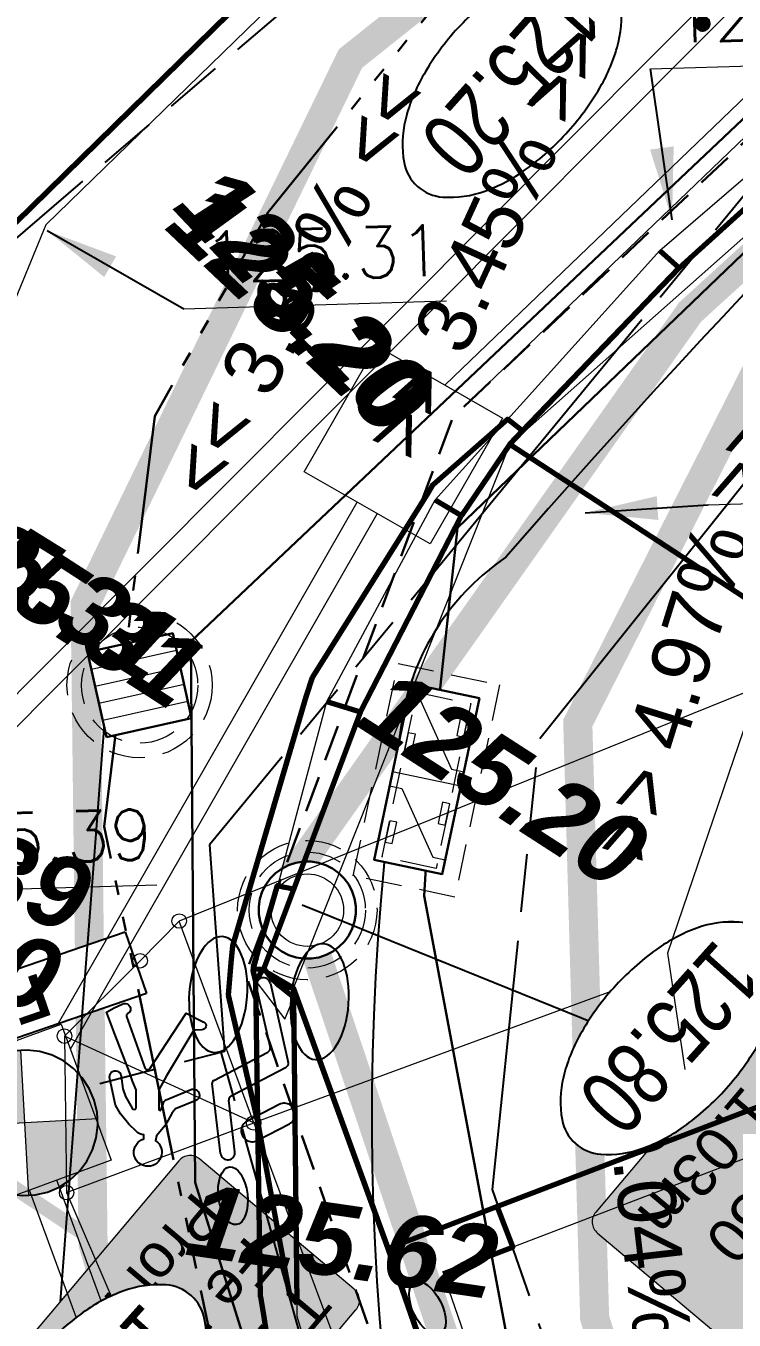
# Model space of a CAD drawing. Header units: metres. Extents: x -2858 to 512, y -1995 to 1252.
# Drawn here: x -1196.55 to -1191.67, y -929.75 to -920.83 of the extents above; entities that cross this region are included whole.
import ezdxf
from ezdxf.enums import TextEntityAlignment as Align
from ezdxf.lldxf.tags import DXFTag

# ---------------------------------------------------------------- set-up
doc = ezdxf.new("R2010")
doc.units = ezdxf.units.M
doc.header["$PDMODE"] = 33
doc.header["$PDSIZE"] = 0.1
for name, pattern in [('AEP-2', [3.9, 2.5, -0.2, 0.4, -0.2, 0.4, -0.2]), ('CACHE', [0.375, 0.25, -0.125]), ('CACHEX1', [0.375, 0.25, -0.125]), ('ECL-3', [1.82, 1.2, -0.155, 0, -0.155, 0, -0.155, 0, -0.155]), ('EU-200', [2.85, 2.5, -0.35])]:
    doc.linetypes.add(name, pattern=pattern)
for name, color, linetype in [('&G_05_VU_02', 7, 'Continuous'), ('04-NIV-COT', 1, 'Continuous'), ('05.2-EP-TXT', 5, 'Continuous'), ('07-AEP-PI', 94, 'Continuous'), ('07-AEP-RES', 94, 'AEP-2'), ('07-AEP-TXT', 94, 'Continuous'), ('09-BT-RES', 1, 'BT3X150'), ('10-ECL-LUM', 32, 'Continuous'), ('DWG_Projet_-_Pro - 1', 7, 'Continuous')]:
    doc.layers.add(name, color=color, linetype=linetype)
for name, color, linetype, lineweight, true_color in [('03-HCH-15x30-0 à 10cm', 7, 'Continuous', 0, 0xb3ffff), ('03-HCH-15x30-10cm', 7, 'Continuous', 0, 0xf696fd), ('Ass - EP - Réseau', 5, 'Continuous', 0, 0x0000ff), ('Ass - EP - Textes - Regards', 5, 'Continuous', 0, 0x0000ff), ('Ass - EU - Regards', 1, 'Continuous', 0, 0xff0000), ('Ass - EU - Réseau', 1, 'Continuous', 0, 0xff0000), ('Ass - EU - Textes - Regards', 1, 'Continuous', 0, 0xff0000), ('Surface Projet - Textes - Altitudes', 7, 'Continuous', 0, 0x333399), ('Surface PROJET VOIRIE - Cotations - Cotation Points', 7, 'Continuous', 0, 0xc02000), ('Surface PROJET VOIRIE - Entrées en terre talus', 5, 'Continuous', 0, 0x0000ff), ("Surface PROJET VOIRIE - Réseaux d'écoulement", 7, 'Ligne écoulement', 70, 0x33cccc), ('Surface PROJET VOIRIE - Surfaces projet', 7, 'Continuous', 0, 0x333399), ('Surface PROJET VOIRIE - Textes - Altitudes', 7, 'Continuous', 0, 0x333399), ('Surface PROJET VOIRIE - Textes - Pente des côtés', 7, 'Continuous', 0, 0x333399), ("TERRAIN APRES TERR BAT - Lignes d'arêtes", 7, 'Continuous', 0, 0xc04040), ('TERRAIN APRES TERR BAT - Points', 7, 'Continuous', 0, 0x808000)]:
    doc.layers.add(name, color=color, linetype=linetype, lineweight=lineweight, true_color=true_color)
for name, color, linetype, lineweight in [('03-SER-CLOT-MUR-140 ST', 7, 'Continuous', 15), ('04-NIV-MSQ', 255, 'Continuous', 0), ('05.1-EP-RGD', 5, 'Continuous', 30), ('05.2-EP-400PVC', 5, 'Continuous', 30), ('05.2-EP-RGD', 5, 'Continuous', 30), ('06-EU-200PVC', 24, 'EU-200', 30), ('06-EU-RGD', 24, 'Continuous', 30), ('10-ECL-U1000R2V+TPC63', 32, 'ECL-3', 30), ('11-TEL-PVC28X2', 6, 'CACHE', 30), ('11-TEL-PVC45X3', 6, 'Continuous', 30), ('11-TEL-RGD', 6, 'Continuous', 30)]:
    doc.layers.add(name, color=color, linetype=linetype, lineweight=lineweight)
for name, color, linetype, lineweight, plot in [('05.2-EP-PAR', 5, 'CACHE', 0, False), ('06-EU-PAR', 24, 'CACHE', 0, False), ('11-TEL-PAR', 6, 'CACHEX1', 0, False)]:
    doc.layers.add(name, color=color, linetype=linetype, lineweight=lineweight, plot=plot)
doc.styles.add('Altitude Surfaces projet', font='arialbi.ttf', dxfattribs={"height": 0.5})
doc.styles.add('ARIAL', font='arial.ttf')
doc.styles.add('ARIAL GRAS', font='arialbd.ttf')
doc.styles.add('Cotation', font='romans.shx')
doc.styles.add('CoteHor.3', font='arial.ttf', dxfattribs={"height": 0.0017})
doc.styles.add('Couches géologiques', font='arial.ttf', dxfattribs={"height": 0.3})
doc.styles.add('Mensura_Standard', font='arial.ttf', dxfattribs={"height": 1})
doc.styles.add('Pente Surfaces projet', font='arial.ttf', dxfattribs={"height": 0.4})
doc.styles.get("Standard").update_dxf_attribs({"font": 'arial.ttf'})
doc.linetypes.add('BT3X150', pattern='A,1.5,-0.05,[133,ltypeshp.shx,S=0.05,R=0,X=-0.05,Y=0],-0.05,1.5,-0.15,0.4,-0.15,0.4,-0.15', length=4.35)
tags = doc.linetypes.add('Ligne écoulement', pattern='A,5,[">",Mensura_Standard,S=2,R=0,X=0,Y=-1],0', length=5).pattern_tags.tags
tags[13:14] = [DXFTag(74, 4), DXFTag(75, 0), DXFTag(340, '0'), DXFTag(46, 0.0), DXFTag(50, 0.0), DXFTag(44, 0.0), DXFTag(45, 0.0)]
doc.dimstyles.get("Standard").update_dxf_attribs({"dimtxt": 0.18, "dimasz": 0.18, "dimexe": 0.18, "dimexo": 0.0625, "dimgap": 0.09, "dimtad": 0, "dimtih": 1, "dimtoh": 1, "dimdec": 4, "dimzin": 0, "dimdsep": 46, "dimtxsty": 'Standard', "dimcen": 0.09, "dimadec": 0, "dimazin": 0, "dimtfac": 1, "dimtdec": 4, "dimtofl": 0, "dimtmove": 0, "dimatfit": 3, "dimfxl": 1, "dimtolj": 1, "dimtzin": 0, "dimarcsym": 0})

# ---------------------------------------------------------------- blocks, each defined once
blk = doc.blocks.new('AEP-PI')
at = {"color": 255}
blk.add_wipeout([(0, 0.251), (-0.0436, 0.2471), (-0.0858, 0.2358), (-0.1255, 0.2173), (-0.1613, 0.1922), (-0.1922, 0.1613), (-0.2173, 0.1255), (-0.2358, 0.0858), (-0.2471, 0.0436), (-0.251, 0), (-0.2471, -0.0436), (-0.2358, -0.0858), (-0.2173, -0.1255), (-0.1922, -0.1613), (-0.1613, -0.1922), (-0.1255, -0.2173), (-0.0858, -0.2358), (-0.0436, -0.2471), (0, -0.251), (0.0436, -0.2471), (0.0858, -0.2358), (0.1255, -0.2173), (0.1613, -0.1922), (0.1922, -0.1613), (0.2173, -0.1255), (0.2358, -0.0858), (0.2471, -0.0436), (0.251, 0), (0.2471, 0.0436), (0.2358, 0.0858), (0.2173, 0.1255), (0.1922, 0.1613), (0.1613, 0.1922), (0.1255, 0.2173), (0.0858, 0.2358), (0.0436, 0.2471)], dxfattribs=at)
at = {"lineweight": 15}
h = blk.add_hatch(color=256, dxfattribs=at)
h.paths.add_polyline_path([(0, 0), (-0.1768, -0.1768), (-0.1613, -0.1922), (-0.1255, -0.2173), (-0.0858, -0.2358), (-0.0436, -0.2471), (0, -0.251), (0.0436, -0.2471), (0.0858, -0.2358), (0.1255, -0.2173), (0.1613, -0.1922), (0.1768, -0.1768)])
h.paths.add_polyline_path([(0.1768, 0.1768), (0.1613, 0.1922), (0.1255, 0.2173), (0.0858, 0.2358), (0.0436, 0.2471), (0, 0.251), (-0.0436, 0.2471), (-0.0858, 0.2358), (-0.1255, 0.2173), (-0.1613, 0.1922), (-0.1768, 0.1768), (0, 0)])
at = {"flags": 128}
blk.add_lwpolyline([(0, 0.251), (-0.0436, 0.2471), (-0.0858, 0.2358), (-0.1255, 0.2173), (-0.1613, 0.1922), (-0.1922, 0.1613), (-0.2173, 0.1255), (-0.2358, 0.0858), (-0.2471, 0.0436), (-0.251, 0), (-0.2471, -0.0436), (-0.2358, -0.0858), (-0.2173, -0.1255), (-0.1922, -0.1613), (-0.1613, -0.1922), (-0.1255, -0.2173), (-0.0858, -0.2358), (-0.0436, -0.2471), (0, -0.251), (0.0436, -0.2471), (0.0858, -0.2358), (0.1255, -0.2173), (0.1613, -0.1922), (0.1922, -0.1613), (0.2173, -0.1255), (0.2358, -0.0858), (0.2471, -0.0436), (0.251, 0), (0.2471, 0.0436), (0.2358, 0.0858), (0.2173, 0.1255), (0.1922, 0.1613), (0.1613, 0.1922), (0.1255, 0.2173), (0.0858, 0.2358), (0.0436, 0.2471)], close=True, dxfattribs=at)
at = {"lineweight": 15, "flags": 128}
for points in [[(0.1775, 0.1775), (-0.1775, -0.1775)], [(-0.1775, 0.1775), (0.1775, -0.1775)]]:
    blk.add_lwpolyline(points, dxfattribs=at)
blk = doc.blocks.new('EP-RAG800')
at = {"color": 255, "lineweight": 0}
blk.add_wipeout([(-0.3, 0.3), (0.3, 0.3), (0.3, -0.3), (-0.3, -0.3)], dxfattribs=at)
blk.add_lwpolyline([(-0.3, 0.3), (0.3, 0.3), (0.3, -0.3), (-0.3, -0.3)], close=True)
at = {"lineweight": 9, "flags": 128}
for points in [[(-0.18, 0.3), (-0.18, -0.3)], [(-0.06, 0.3), (-0.06, -0.3)], [(0.06, 0.3), (0.06, -0.3)], [(0.18, 0.3), (0.18, -0.3)]]:
    blk.add_lwpolyline(points, dxfattribs=at)
at = {"layer": '05.2-EP-PAR'}
for radius in [0.5, 0.4]:
    blk.add_circle((0, 0), radius, dxfattribs=at)
blk = doc.blocks.new('EU-RG800')
at = {"color": 255, "lineweight": 0}
blk.add_wipeout([(0, 0.335), (-0.0524, 0.3309), (-0.1035, 0.3186), (-0.1521, 0.2985), (-0.1969, 0.271), (-0.2369, 0.2369), (-0.271, 0.1969), (-0.2985, 0.1521), (-0.3186, 0.1035), (-0.3309, 0.0524), (-0.335, 0), (-0.3309, -0.0524), (-0.3186, -0.1035), (-0.2985, -0.1521), (-0.271, -0.1969), (-0.2369, -0.2369), (-0.1969, -0.271), (-0.1521, -0.2985), (-0.1035, -0.3186), (-0.0524, -0.3309), (0, -0.335), (0.0524, -0.3309), (0.1035, -0.3186), (0.1521, -0.2985), (0.1969, -0.271), (0.2369, -0.2369), (0.271, -0.1969), (0.2985, -0.1521), (0.3186, -0.1035), (0.3309, -0.0524), (0.335, 0), (0.3309, 0.0524), (0.3186, 0.1035), (0.2985, 0.1521), (0.271, 0.1969), (0.2369, 0.2369), (0.1969, 0.271), (0.1521, 0.2985), (0.1035, 0.3186), (0.0524, 0.3309)], dxfattribs=at)
at = {"flags": 128}
blk.add_lwpolyline([(-0.1969, -0.271), (-0.1521, -0.2985), (-0.1035, -0.3186), (-0.0524, -0.3309), (0, -0.335), (0.0524, -0.3309), (0.1035, -0.3186), (0.1521, -0.2985), (0.1969, -0.271), (0.2369, -0.2369), (0.271, -0.1969), (0.2985, -0.1521), (0.3186, -0.1035), (0.3309, -0.0524), (0.335, 0), (0.3309, 0.0524), (0.3186, 0.1035), (0.2985, 0.1521), (0.271, 0.1969), (0.2369, 0.2369), (0.1969, 0.271), (0.1521, 0.2985), (0.1035, 0.3186), (0.0524, 0.3309), (0, 0.335), (-0.0524, 0.3309), (-0.1035, 0.3186), (-0.1521, 0.2985), (-0.1969, 0.271), (-0.2369, 0.2369), (-0.271, 0.1969), (-0.2985, 0.1521), (-0.3186, 0.1035), (-0.3309, 0.0524), (-0.335, 0), (-0.3309, -0.0524), (-0.3186, -0.1035), (-0.2985, -0.1521), (-0.271, -0.1969), (-0.2369, -0.2369)], close=True, dxfattribs=at)
at = {"lineweight": 9}
blk.add_circle((0, 0), 0.25, dxfattribs=at)
at = {"layer": '06-EU-PAR'}
for radius in [0.48, 0.4]:
    blk.add_circle((0, 0), radius, dxfattribs=at)
blk = doc.blocks.new('ECL-LUM1')
at = {"true_color": 0xf8991e}
h = blk.add_hatch(color=30, dxfattribs=at)
h.dxf.hatch_style = 1
edge = h.paths.add_edge_path()
edge.add_arc((0, 0), 0.125, 0, 360)
at = {"color": 30, "true_color": 0xf8991e}
blk.add_circle((0, 0), 0.125, dxfattribs=at)
at = {"color": 30, "lineweight": 0, "true_color": 0xf8991e}
blk.add_wipeout([(0, 0.75), (-0.0434, 0.7462), (-0.0855, 0.7349), (-0.125, 0.7165), (-0.1607, 0.6915), (-0.1915, 0.6607), (-0.2165, 0.625), (-0.2349, 0.5855), (-0.2462, 0.5434), (-0.25, 0.5), (-0.2462, 0.4566), (-0.2349, 0.4145), (-0.2165, 0.375), (-0.1915, 0.3393), (-0.1607, 0.3085), (-0.125, 0.2835), (-0.0855, 0.2651), (-0.0434, 0.2538), (0, 0.25), (0.0434, 0.2538), (0.0855, 0.2651), (0.125, 0.2835), (0.1607, 0.3085), (0.1915, 0.3393), (0.2165, 0.375), (0.2349, 0.4145), (0.2462, 0.4566), (0.25, 0.5), (0.2462, 0.5434), (0.2349, 0.5855), (0.2165, 0.625), (0.1915, 0.6607), (0.1607, 0.6915), (0.125, 0.7165), (0.0855, 0.7349), (0.0434, 0.7462)], dxfattribs=at)
at = {"layer": '&G_05_VU_02'}
h = blk.add_hatch(dxfattribs=at)
h.set_pattern_fill('ANGLE', color=256)
h.set_pattern_definition([(0, (0, 0), (0, 6.985), [5.08, -1.905]), (90, (0, 0), (-6.985, 4e-16), [5.08, -1.905])])
h.paths.add_polyline_path([(0, 0.75), (-0.0434, 0.7462), (-0.0855, 0.7349), (-0.125, 0.7165), (-0.1607, 0.6915), (-0.1915, 0.6607), (-0.2165, 0.625), (-0.2349, 0.5855), (-0.2462, 0.5434), (-0.25, 0.5), (-0.2462, 0.4566), (-0.2349, 0.4145), (-0.2165, 0.375), (-0.1915, 0.3393), (-0.1607, 0.3085), (-0.125, 0.2835), (-0.0855, 0.2651), (-0.0434, 0.2538), (0, 0.25), (0.0434, 0.2538), (0.0855, 0.2651), (0.125, 0.2835), (0.1607, 0.3085), (0.1915, 0.3393), (0.2165, 0.375), (0.2349, 0.4145), (0.2462, 0.4566), (0.25, 0.5), (0.2462, 0.5434), (0.2349, 0.5855), (0.2165, 0.625), (0.1915, 0.6607), (0.1607, 0.6915), (0.125, 0.7165), (0.0855, 0.7349), (0.0434, 0.7462)])
at = {"color": 30, "true_color": 0xf8991e, "flags": 128}
blk.add_lwpolyline([(0, 0.75), (-0.0434, 0.7462), (-0.0855, 0.7349), (-0.125, 0.7165), (-0.1607, 0.6915), (-0.1915, 0.6607), (-0.2165, 0.625), (-0.2349, 0.5855), (-0.2462, 0.5434), (-0.25, 0.5), (-0.2462, 0.4566), (-0.2349, 0.4145), (-0.2165, 0.375), (-0.1915, 0.3393), (-0.1607, 0.3085), (-0.125, 0.2835), (-0.0855, 0.2651), (-0.0434, 0.2538), (0, 0.25), (0.0434, 0.2538), (0.0855, 0.2651), (0.125, 0.2835), (0.1607, 0.3085), (0.1915, 0.3393), (0.2165, 0.375), (0.2349, 0.4145), (0.2462, 0.4566), (0.25, 0.5), (0.2462, 0.5434), (0.2349, 0.5855), (0.2165, 0.625), (0.1915, 0.6607), (0.1607, 0.6915), (0.125, 0.7165), (0.0855, 0.7349), (0.0434, 0.7462)], close=True, dxfattribs=at)
blk.add_lwpolyline([(0, 0), (0, 0.25)], dxfattribs=at)
blk = doc.blocks.new('TEL-L2C')
at = {"color": 255}
blk.add_wipeout([(-0.62, 0.24), (0.62, 0.24), (0.62, -0.24), (-0.62, -0.24)], dxfattribs=at)
blk.add_lwpolyline([(-0.62, 0.24), (0.62, 0.24), (0.62, -0.24), (-0.62, -0.24)], close=True)
at = {"lineweight": 9, "flags": 128}
for points in [[(-0.52, -0.24), (-0.52, -0.1535), (-0.1, 0.1535), (-0.1, 0.24)], [(0, 0.24), (0, -0.24)], [(0.1, -0.24), (0.1, -0.1535), (0.52, 0.1535), (0.52, 0.24)]]:
    blk.add_lwpolyline(points, dxfattribs=at)
at = {"lineweight": 9}
for points in [[(-0.485, 0.19), (-0.485, 0.14), (-0.335, 0.14), (-0.335, 0.19)], [(0.135, 0.19), (0.135, 0.14), (0.285, 0.14), (0.285, 0.19)], [(-0.135, -0.19), (-0.135, -0.14), (-0.285, -0.14), (-0.285, -0.19)], [(0.485, -0.19), (0.485, -0.14), (0.335, -0.14), (0.335, -0.19)]]:
    blk.add_lwpolyline(points, close=True, dxfattribs=at)
at = {"layer": '11-TEL-PAR'}
for points in [[(-0.7375, 0.3575), (0.7575, 0.3575), (0.7575, -0.3575), (-0.7375, -0.3575)], [(-0.57, 0.19), (0.59, 0.19), (0.59, -0.19), (-0.57, -0.19)]]:
    blk.add_lwpolyline(points, close=True, dxfattribs=at)
blk = doc.blocks.new('NIV-HG')
h = blk.add_hatch(color=256)
edge = h.paths.add_edge_path()
edge.add_arc((0.1, -0.1), 0.0187, 180, 360)
edge.add_arc((0.1, -0.1), 0.0187, 0, 180)
blk.add_lwpolyline([(0.0812, -0.1, 1), (0.1187, -0.1, 1)], format="xyb", close=True)
at = {"layer": '04-NIV-MSQ', "flags": 128}
blk.add_lwpolyline([(0.175, -0.375), (0.1811, -0.3387), (0.1985, -0.3063), (0.2379, -0.2654), (0.2848, -0.2336), (0.3404, -0.2087), (0.3988, -0.1915), (0.4739, -0.1791), (0.55, -0.175), (0.6261, -0.1791), (0.7012, -0.1915), (0.7596, -0.2087), (0.8152, -0.2336), (0.8621, -0.2654), (0.9015, -0.3063), (0.9189, -0.3387), (0.925, -0.375), (0.9189, -0.4113), (0.9015, -0.4437), (0.8621, -0.4846), (0.8152, -0.5164), (0.7596, -0.5413), (0.7012, -0.5585), (0.6261, -0.5709), (0.55, -0.575), (0.4739, -0.5709), (0.3988, -0.5585), (0.3404, -0.5413), (0.2848, -0.5164), (0.2379, -0.4846), (0.1985, -0.4437), (0.1811, -0.4113)], close=True, dxfattribs=at)
blk.add_wipeout([(0.175, -0.375), (0.1811, -0.3387), (0.1985, -0.3063), (0.2379, -0.2654), (0.2848, -0.2336), (0.3404, -0.2087), (0.3988, -0.1915), (0.4739, -0.1791), (0.55, -0.175), (0.6261, -0.1791), (0.7012, -0.1915), (0.7596, -0.2087), (0.8152, -0.2336), (0.8621, -0.2654), (0.9015, -0.3063), (0.9189, -0.3387), (0.925, -0.375), (0.9189, -0.4113), (0.9015, -0.4437), (0.8621, -0.4846), (0.8152, -0.5164), (0.7596, -0.5413), (0.7012, -0.5585), (0.6261, -0.5709), (0.55, -0.575), (0.4739, -0.5709), (0.3988, -0.5585), (0.3404, -0.5413), (0.2848, -0.5164), (0.2379, -0.4846), (0.1985, -0.4437), (0.1811, -0.4113)]).dxf.layer = '04-NIV-MSQ'
blk.add_lwpolyline([(0.175, -0.375, 0.166601), (0.1985, -0.4437, 0.105514), (0.2848, -0.5164, 0.068239), (0.3988, -0.5585, 0.054409), (0.55, -0.575, 0.054409), (0.7012, -0.5585, 0.068239), (0.8152, -0.5164, 0.105514), (0.9015, -0.4437, 0.166601), (0.925, -0.375, 0.166601), (0.9015, -0.3063, 0.105514), (0.8152, -0.2336, 0.068239), (0.7012, -0.1915, 0.054409), (0.55, -0.175, 0.054409), (0.3988, -0.1915, 0.068239), (0.2848, -0.2336, 0.105514), (0.1985, -0.3063, 0.166601)], format="xyb", close=True)
at = {"style": 'ARIAL', "width": 0.75}
blk.add_attdef('COTE', text='', height=0.175, dxfattribs=at).set_placement((0.55, -0.375), align=Align.MIDDLE_CENTER)
blk = doc.blocks.new('cyciste')
at = {"layer": 'DWG_Projet_-_Pro - 1', "color": 7, "linetype": 'Continuous', "ltscale": 2}
for p, q in [((-0.2073, 0.2911), (0, 0)), ((-0.1265, 0.3501), (0.1564, -0.0474)), ((0.0005, -0.034), (-0.2363, -0.3892)), ((0.1567, -0.0701), (-0.0761, -0.4193)), ((0.1357, -0.8439), (-0.2338, -0.4257)), ((0.2106, -0.7776), (-0.0736, -0.4559))]:
    blk.add_line(p, q, dxfattribs=at)
at = {"layer": 'DWG_Projet_-_Pro - 1', "ltscale": 2, "flags": 128}
blk.add_lwpolyline([(-0.3184, -0.1416), (-0.1796, 0.0663, 1.000283), (-0.3043, 0.1496), (-0.4431, -0.0584, 1.0002)], format="xyb", close=True, dxfattribs=at)
at = {"layer": 'DWG_Projet_-_Pro - 1', "color": 7, "linetype": 'Continuous', "ltscale": 2}
for centre, radius, start, end in [((-0.1662, 0.3198), 0.05, 35.44569, 215.43357), ((-0.0245, -0.0174), 0.03, 326.34395, 35.35061), ((0.1401, -0.0589), 0.02, 326.33198, 35.3547), ((-0.2113, -0.4058), 0.03, 146.31397, 221.48828), ((-0.0511, -0.4359), 0.03, 146.30211, 221.45527), ((0.1731, -0.8107), 0.05, 221.46844, 41.45632)]:
    blk.add_arc(centre, radius, start, end, dxfattribs=at)
for centre, major_axis, start_param, end_param in [((-0.3406, 0.564), (-0.1164, 0.1627), 6.283185, 12.566361), ((0.414, -0.6042), (-0.1664, 0.3637), 0, 6.283175), ((-0.2225, -0.8955), (-0.1664, 0.3637), 0, 6.283175)]:
    blk.add_ellipse(centre, major_axis=major_axis, ratio=0.5, start_param=start_param, end_param=end_param, dxfattribs=at)
blk = doc.blocks.new('EP-PDC')
at = {"color": 255, "lineweight": 0}
blk.add_wipeout([(0.185, 0.185), (-0.185, 0.185), (-0.185, -0.185), (0.185, -0.185)], dxfattribs=at)
at = {"lineweight": 0}
h = blk.add_hatch(color=256, dxfattribs=at)
h.dxf.hatch_style = 1
edge = h.paths.add_edge_path()
edge.add_arc((0, -0.045), 0.1, 0, 360)
blk.add_lwpolyline([(0.185, 0.185), (-0.185, 0.185), (-0.185, -0.185), (0.185, -0.185)], close=True)
blk.add_circle((0, -0.045), 0.1, dxfattribs=at)
blk = doc.blocks.new('MENSURA_LEADER74', base_point=(-1148.534, -940.9642))
at = {"layer": 'Surface PROJET VOIRIE - Cotations - Cotation Points'}
blk.add_line((-1148.534, -940.9642), (-1146.7232, -940.9642), dxfattribs=at)
at = {"layer": 'Surface PROJET VOIRIE - Cotations - Cotation Points', "style": 'Cotation'}
blk.add_text('125.19', height=0.35, dxfattribs=at).set_placement((-1148.3882, -940.4392), align=Align.TOP_LEFT)
blk = doc.blocks.new('MENSURA_LEADER76', base_point=(-1151.7972, -942.521))
at = {"layer": 'Surface PROJET VOIRIE - Cotations - Cotation Points'}
blk.add_line((-1151.7972, -942.521), (-1149.9864, -942.521), dxfattribs=at)
at = {"layer": 'Surface PROJET VOIRIE - Cotations - Cotation Points', "style": 'Cotation'}
blk.add_text('125.31', height=0.35, dxfattribs=at).set_placement((-1151.6514, -941.996), align=Align.TOP_LEFT)
blk = doc.blocks.new('MENSURA_LEADER77', base_point=(-1153.9129, -946.4831))
at = {"layer": 'Surface PROJET VOIRIE - Cotations - Cotation Points'}
blk.add_line((-1153.9129, -946.4831), (-1152.1021, -946.4831), dxfattribs=at)
at = {"layer": 'Surface PROJET VOIRIE - Cotations - Cotation Points', "style": 'Cotation'}
blk.add_text('125.39', height=0.35, dxfattribs=at).set_placement((-1153.7671, -945.9581), align=Align.TOP_LEFT)
blk = doc.blocks.new('MENSURA_LEADER215', base_point=(-1148.2293, -943.979))
at = {"layer": 'Surface PROJET VOIRIE - Cotations - Cotation Points'}
blk.add_line((-1148.2293, -943.979), (-1146.4185, -943.979), dxfattribs=at)
at = {"layer": 'Surface PROJET VOIRIE - Cotations - Cotation Points', "style": 'Cotation'}
blk.add_text('125.28', height=0.35, dxfattribs=at).set_placement((-1148.0835, -943.454), align=Align.TOP_LEFT)
blk = doc.blocks.new('MENSURA_LEADER237', base_point=(-1151.9398, -948.3123))
at = {"layer": 'Ass - EP - Textes - Regards', "true_color": 0xffffff}
h = blk.add_hatch(color=7, dxfattribs=at)
edge = h.paths.add_edge_path(flags=0)
edge.add_arc((-1153.6227, -950.3455), 0.1024, 138.16176, 228.16176)
edge.add_line((-1153.6911, -950.4218), (-1152.6554, -951.3491))
edge.add_arc((-1152.587, -951.2728), 0.1024, 228.16176, 318.16176)
edge.add_line((-1152.5107, -951.3411), (-1150.8198, -949.4525))
edge.add_arc((-1150.8962, -949.3842), 0.1024, 318.16176, 408.16176)
edge.add_line((-1150.8278, -949.3079), (-1151.8635, -948.3806))
edge.add_arc((-1151.9319, -948.4569), 0.1024, 48.16176, 138.16176)
edge.add_line((-1152.0082, -948.3886), (-1153.699, -950.2772))
at = {"layer": 'Ass - EP - Textes - Regards', "color": 5, "true_color": 0x0000ff, "flags": 128}
blk.add_lwpolyline([(-1153.699, -950.2772), (-1153.699, -950.2772, 0.414214), (-1153.6911, -950.4218), (-1152.6554, -951.3491), (-1152.6554, -951.3491, 0.414214), (-1152.5107, -951.3411), (-1150.8198, -949.4525), (-1150.8198, -949.4525, 0.414214), (-1150.8278, -949.3079), (-1151.8635, -948.3806), (-1151.8635, -948.3806, 0.414214), (-1152.0082, -948.3886)], format="xyb", close=True, dxfattribs=at)
at = {"layer": 'Ass - EP - Textes - Regards', "color": 5, "true_color": 0x0000ff, "style": 'Couches géologiques'}
for s, p in [('Prof : 0.90m', (-1151.6833, -948.7903)), ('Fe : 124.58', (-1151.3294, -949.1071)), ('T : 125.48', (-1150.9755, -949.424))]:
    blk.add_text(s, height=0.3, rotation=228.16176, dxfattribs=at).set_placement(p, align=Align.TOP_LEFT)
blk = doc.blocks.new('MENSURA_LEADER270', base_point=(-1150.737, -949.9062))
at = {"layer": 'Ass - EU - Textes - Regards', "true_color": 0xffffff}
h = blk.add_hatch(color=7, dxfattribs=at)
edge = h.paths.add_edge_path(flags=0)
edge.add_arc((-1152.4199, -951.9394), 0.1024, 138.16176, 228.16176)
edge.add_line((-1152.4882, -952.0157), (-1151.4525, -952.943))
edge.add_arc((-1151.3842, -952.8667), 0.1024, 228.16176, 318.16176)
edge.add_line((-1151.3079, -952.935), (-1149.617, -951.0464))
edge.add_arc((-1149.6933, -950.9781), 0.1024, 318.16176, 408.16176)
edge.add_line((-1149.625, -950.9018), (-1150.6607, -949.9745))
edge.add_arc((-1150.729, -950.0508), 0.1024, 48.16176, 138.16176)
edge.add_line((-1150.8053, -949.9825), (-1152.4962, -951.8711))
at = {"layer": 'Ass - EU - Textes - Regards', "color": 1, "true_color": 0xff0000, "flags": 128}
blk.add_lwpolyline([(-1152.4962, -951.8711), (-1152.4962, -951.8711, 0.414214), (-1152.4882, -952.0157), (-1151.4525, -952.943), (-1151.4525, -952.943, 0.414214), (-1151.3079, -952.935), (-1149.617, -951.0464), (-1149.617, -951.0464, 0.414214), (-1149.625, -950.9018), (-1150.6607, -949.9745), (-1150.6607, -949.9745, 0.414214), (-1150.8053, -949.9825)], format="xyb", close=True, dxfattribs=at)
at = {"layer": 'Ass - EU - Textes - Regards', "color": 1, "true_color": 0xff0000, "style": 'Couches géologiques'}
for s, p in [('Prof : 1.03m', (-1150.4804, -950.3842)), ('Fe : 124.50', (-1150.1266, -950.701)), ('T : 125.53', (-1149.7727, -951.0179))]:
    blk.add_text(s, height=0.3, rotation=228.16176, dxfattribs=at).set_placement(p, align=Align.TOP_LEFT)
blk = doc.blocks.new('Default_SymbolReg')
at = {"color": 7, "linetype": 'Continuous', "lineweight": 0, "flags": 128}
blk.add_lwpolyline([(-0.5, -0.5), (-0.5, 0.5), (0.5, 0.5), (0.5, -0.5), (-0.5, -0.5)], dxfattribs=at)
blk = doc.blocks.new('PENTE')
at = {"layer": 'Surface PROJET VOIRIE - Textes - Pente des côtés', "color": 24, "true_color": 0x993300, "style": 'Pente Surfaces projet'}
for s, rotation, p in [('>> 0.04% >>', 52.93995, (3067.4144, -592.1044)), ('>> 4.97% >>', 209.12339, (3064.4142, -594.861)), ('>> 3.45% >>', 201.70615, (3063.5454, -597.7945))]:
    blk.add_text(s, height=0.4, rotation=rotation, dxfattribs=at).set_placement(p, align=Align.MIDDLE_CENTER)
at = {"layer": 'Surface PROJET VOIRIE - Textes - Pente des côtés', "color": 96, "true_color": 0x008000, "style": 'Pente Surfaces projet'}
blk.add_text('<< 3.85% <<', height=0.4, rotation=198.96865, dxfattribs=at).set_placement((3064.6976, -598.4768), align=Align.MIDDLE_CENTER)
blk = doc.blocks.new('ALTI')
at = {"layer": 'Surface PROJET VOIRIE - Textes - Altitudes', "color": 96, "true_color": 0x008000, "style": 'Altitude Surfaces projet'}
for s, rotation, p in [('125.62', 123.51439, (3597.4325, -886.5262)), ('125.80', 109.058, (3599.3671, -887.6272)), ('125.20', 98.98068, (3593.8906, -887.9873))]:
    blk.add_text(s, height=0.5, rotation=rotation, dxfattribs=at).set_placement(p, align=Align.MIDDLE_LEFT)
at = {"layer": 'Surface PROJET VOIRIE - Textes - Altitudes', "color": 24, "true_color": 0x993300, "style": 'Altitude Surfaces projet'}
for s, rotation, p in [('125.40', 109.36881, (3597.5537, -890.3183)), ('125.39', 112.46715, (3597.0927, -890.4963)), ('125.31', 98.93171, (3594.995, -891.0891)), ('125.20', 85.24585, (3592.0763, -891.2402)), ('125.20', 88.40304, (3592.2159, -891.202)), ('125.31', 99.98248, (3595.0159, -891.3388))]:
    blk.add_text(s, height=0.5, rotation=rotation, dxfattribs=at).set_placement(p, align=Align.MIDDLE_LEFT)
blk = doc.blocks.new('ASSAI')
at = {"layer": 'Ass - EP - Réseau', "flags": 128}
for points in [[(1282.6336, -335.4279), (1261.0107, -334.2849)], [(1282.5408, -335.5832), (1261.0023, -334.4447)]]:
    blk.add_lwpolyline(points, dxfattribs=at)
at = {"layer": 'Ass - EU - Réseau', "flags": 128}
for points in [[(1289.1202, -322.7382), (1283.6241, -333.0769)], [(1289.2655, -322.891), (1283.8007, -333.1709)], [(1277.7161, -334.5377), (1263.6053, -333.4773)], [(1282.8879, -333.6093), (1278.7297, -334.4961)], [(1277.7596, -334.7415), (1263.5903, -333.6767)], [(1282.8276, -333.7858), (1278.7631, -334.6526)]]:
    blk.add_lwpolyline(points, dxfattribs=at)
at = {"layer": 'Surface PROJET VOIRIE - Entrées en terre talus', "flags": 128}
blk.add_lwpolyline([(1271.0254, -325.5903), (1275.7739, -328.4046), (1276.2321, -328.1704), (1276.7227, -327.9196), (1276.8363, -327.8924), (1276.8596, -327.8867), (1276.9965, -327.92), (1281.8732, -330.4289), (1282.3311, -330.6644), (1286.6904, -322.8163), (1286.6904, -322.8163), (1286.8152, -322.6953), (1286.9861, -322.6639), (1287.4541, -322.7549), (1287.5801, -322.9009), (1287.7058, -323.0465), (1288.1067, -322.8031), (1288.0687, -322.6814), (1287.9026, -322.3557), (1287.7362, -322.2189), (1286.1854, -321.4027), (1282.2021, -319.3063)], dxfattribs=at)
blk.add_lwpolyline([(1281.6883, -332.971), (1281.7491, -332.6476), (1281.5978, -332.7004), (1281.6018, -332.8003), (1281.6042, -332.8327), (1281.6029, -332.8875), (1281.5867, -332.9874), (1281.5921, -332.9872)], close=True, dxfattribs=at)
at = {"layer": "Surface PROJET VOIRIE - Réseaux d'écoulement", "flags": 128}
for points in [[(1286.9527, -322.962), (1282.4522, -331.0641)], [(1282.4522, -331.0641), (1286.9527, -322.962)], [(1275.7632, -328.747), (1277.4452, -332.0378), (1277.7642, -334.1341), (1277.7642, -334.1354), (1277.764, -334.1354), (1277.764, -334.1354), (1277.6375, -334.1311), (1276.0817, -334.0777), (1274.4615, -333.9068), (1271.2104, -333.5639), (1270.4638, -333.4663), (1269.4192, -333.3878), (1268.7012, -333.294), (1263.1044, -332.5457), (1262.8882, -332.4021), (1258.6563, -331.3444), (1257.183, -331.2027), (1256.8491, -330.9221), (1256.5365, -330.4747), (1252.2012, -327.9529), (1251.8949, -327.7748)], [(1281.736, -330.6957), (1276.8592, -328.1868)], [(1276.8592, -328.1868), (1281.736, -330.6957)], [(1283.2858, -331.4959), (1283.3745, -331.3873), (1283.3949, -331.3623), (1284.2281, -330.3428)], [(1282.3311, -330.6644), (1281.8732, -330.4289), (1281.736, -330.6957)], [(1281.736, -330.6957), (1282.4522, -331.0641)], [(1282.4522, -331.0641), (1281.736, -330.6957)], [(1282.4522, -331.0641), (1281.5502, -332.744), (1281.6029, -332.8141), (1281.6042, -332.8327), (1281.6037, -332.8549), (1281.6029, -332.8875), (1281.5923, -332.9531), (1281.5867, -332.9874), (1281.0382, -333.2004), (1279.8245, -333.6718), (1278.3522, -334.0554)], [(1283.1551, -331.2747), (1283.1409, -331.3545), (1282.3996, -332.3142), (1282.3996, -332.3142), (1281.8837, -333.0463), (1281.7062, -333.1809), (1281.6129, -333.2504), (1279.9953, -334.0188), (1279.867, -334.0755), (1278.4001, -334.3281), (1278.3229, -334.3431), (1277.6469, -334.2618), (1277.6384, -334.1446), (1277.6375, -334.1311)], [(1283.1551, -331.2747), (1281.5978, -332.7004), (1281.6018, -332.8003), (1281.6029, -332.8141)], [(1283.2858, -331.4959), (1282.3996, -332.3142), (1281.6883, -332.971), (1281.6883, -332.971), (1281.6466, -333.0301), (1281.6323, -333.041), (1281.6247, -333.0466), (1281.0969, -333.2974), (1281.0772, -333.2649), (1281.0382, -333.2004)], [(1281.5502, -332.744), (1281.5923, -332.9531)], [(1281.5502, -332.744), (1281.6037, -332.8549)], [(1281.6883, -332.971), (1281.5921, -332.9872), (1281.5867, -332.9874)], [(1281.6258, -333.0287), (1281.5921, -332.9872)], [(1279.9253, -333.8925), (1279.8245, -333.6718)], [(1276.0807, -334.2579), (1276.0817, -334.0777)], [(1277.7642, -334.1341), (1277.7645, -334.1354), (1277.7646, -334.1354), (1278.3522, -334.0554)], [(1278.3927, -334.2637), (1278.3522, -334.0554)], [(1277.7642, -334.1341), (1277.764, -334.1354)], [(1277.7643, -334.1354), (1277.7642, -334.1354)], [(1277.7643, -334.1354), (1277.7645, -334.1354)], [(1278.8941, -337.6891), (1275.4134, -337.4639), (1275.0865, -337.4178), (1269.9571, -336.4451), (1269.5966, -336.3596), (1268.3304, -336.0591), (1267.2359, -335.9404), (1266.6534, -335.8772), (1264.8434, -335.6808)]]:
    blk.add_lwpolyline(points, dxfattribs=at)
at = {"layer": 'Surface PROJET VOIRIE - Surfaces projet', "flags": 128}
for points in [[(1292.5216, -315.1478), (1289.6612, -321.1247), (1289.4599, -321.1208), (1288.6921, -322.7984), (1284.2281, -330.3428), (1283.2858, -331.4959), (1281.6258, -333.0287), (1279.9253, -333.8925), (1278.3927, -334.2637), (1276.0807, -334.2579), (1268.7012, -333.294), (1262.8882, -332.4021), (1258.6563, -331.3444), (1257.0939, -330.7989), (1251.8949, -327.7748), (1247.2337, -325.1421), (1240.1929, -320.6293), (1237.3695, -318.0317), (1232.5534, -323.998), (1236.4486, -324.8289), (1243.4732, -329.2611), (1243.5637, -330.5642), (1239.0492, -327.7556), (1235.0638, -333.6862)], [(1246.4585, -345.1604), (1250.9733, -338.254), (1248.619, -336.7518), (1250.1557, -334.7009), (1251.682, -335.6699), (1253.4637, -332.6258), (1257.8756, -334.3433), (1260.4081, -335.1035), (1260.4875, -335.1764), (1268.3367, -336.0194), (1275.713, -337.315), (1278.7685, -337.5253), (1281.4194, -336.586), (1283.25, -336.1011), (1285.8706, -333.3175), (1286.8124, -335.2101), (1287.0622, -337.6291), (1287.1728, -340.4567), (1288.6941, -340.6131), (1288.4236, -337.5123), (1288.0934, -334.944), (1286.6598, -331.8277), (1291.0344, -324.195), (1292.0928, -322.5235)], [(1241.6402, -357.8601), (1254.1352, -335.7713), (1264.3367, -337.3911), (1278.5596, -338.9217), (1286.4909, -340.1233), (1286.6016, -336.2783), (1285.5838, -334.0883), (1283.0711, -336.4301), (1278.8941, -337.6891), (1275.0842, -337.4426), (1267.2479, -336.1832), (1260.4875, -335.1764), (1253.7037, -333.0477), (1252.093, -335.8713), (1250.5712, -339.7272), (1246.7135, -345.176)]]:
    blk.add_lwpolyline(points, dxfattribs=at)
blk.add_lwpolyline([(1274.7193, -317.597), (1269.1211, -314.57), (1264.5432, -322.6688), (1270.2428, -326.336), (1270.8725, -325.8484), (1275.7632, -328.747), (1276.8592, -328.1868), (1282.4522, -331.0641), (1286.9527, -322.962), (1288.187, -323.1005), (1283.2183, -331.2168), (1281.5502, -332.744), (1277.7642, -334.1341), (1271.2411, -333.3804), (1261.5107, -331.7591), (1257.6819, -330.574), (1262.2695, -322.8448), (1268.4289, -313.5967), (1274.9052, -316.8706)], close=True, dxfattribs=at)
at = {"layer": "TERRAIN APRES TERR BAT - Lignes d'arêtes", "flags": 128}
for points in [[(1270.8814, -328.8824), (1274.4319, -331.2246), (1275.368, -331.49), (1276.2381, -331.1861), (1276.2816, -331.1697), (1276.2816, -331.1697), (1276.4763, -331.0141), (1276.4763, -331.0141), (1276.9794, -331.2858), (1276.9794, -331.2858), (1277.3094, -331.4675), (1277.3094, -331.4675), (1281.7304, -333.6396), (1282.1142, -333.6575), (1282.8486, -333.6994), (1283.6424, -332.9689), (1287.4248, -324.8105), (1287.4248, -324.8105), (1288.3431, -322.8255), (1288.3777, -322.2083), (1287.9887, -321.7404), (1282.3993, -318.6486)], [(1283.6424, -332.9689), (1282.4253, -332.3297), (1287.6172, -322.4442), (1288.3431, -322.8255)], [(1276.4763, -331.0141), (1276.3519, -329.1077), (1282.4253, -332.3297), (1281.7304, -333.6396)], [(1282.4253, -332.3297), (1282.8486, -333.6994)]]:
    blk.add_lwpolyline(points, dxfattribs=at)
at = {"layer": 'TERRAIN APRES TERR BAT - Points'}
for p in [(1282.4253, -332.3297), (1283.6424, -332.9689), (1283.6424, -332.9689), (1281.7304, -333.6396), (1281.7304, -333.6396), (1282.1142, -333.6575), (1282.1142, -333.6575), (1282.8486, -333.6994), (1282.8486, -333.6994)]:
    blk.add_point(p, dxfattribs=at)
at = {"layer": 'Ass - EP - Textes - Regards', "rotation": 133.5650505867652}
blk.add_blockref('MENSURA_LEADER237', (1282.8614, -332.5428), dxfattribs=at)
at = {"layer": 'Ass - EU - Regards'}
for p, rotation in [((1283.4777, -333.5654), 61.98349238550134), ((1278.2574, -334.6787), 192.0385786340922)]:
    blk.add_blockref('Default_SymbolReg', p, dxfattribs=dict(at, rotation=rotation))
at = {"layer": 'Ass - EU - Textes - Regards', "rotation": 133.5650505867652}
blk.add_blockref('MENSURA_LEADER270', (1278.6763, -330.245), dxfattribs=at)
at = {"layer": 'Surface PROJET VOIRIE - Cotations - Cotation Points', "rotation": 133.5650505867652}
for name, p in [('MENSURA_LEADER215', (1277.1644, -332.8405)), ('MENSURA_LEADER74', (1275.1898, -335.1391)), ('MENSURA_LEADER77', (1282.8958, -335.2331)), ('MENSURA_LEADER76', (1278.5668, -336.4306))]:
    blk.add_blockref(name, p, dxfattribs=at)
at = {"layer": 'Surface PROJET VOIRIE - Textes - Altitudes', "color": 105, "true_color": 0x339966, "style": 'CoteHor.3'}
for s, p in [('126.10', (1281.8735, -330.4286)), ('126.10', (1282.3314, -330.6641)), ('125.70', (1281.7494, -332.6473)), ('125.62', (1281.5981, -332.7001)), ('125.57', (1281.6021, -332.8)), ('125.55', (1281.6046, -332.8324)), ('125.51', (1281.6032, -332.8872)), ('125.45', (1281.587, -332.9871)), ('125.45', (1281.5924, -332.9869)), ('125.49', (1281.6886, -332.9707))]:
    blk.add_text(s, height=0.0017, rotation=133.56505, dxfattribs=at).set_placement(p, align=Align.TOP_LEFT)
at = {"layer": 'Surface PROJET VOIRIE - Textes - Altitudes', "color": 96, "true_color": 0x008000, "style": 'CoteHor.3'}
for s, rotation, p in [('125.80', 106.86255, (1282.4552, -331.074)), ('125.85', 140.50086, (1283.2158, -331.2147)), ('125.62', 121.31893, (1281.5486, -332.7412)), ('125.20', 96.78522, (1277.7638, -334.1309))]:
    blk.add_text(s, height=0.0017, rotation=rotation, dxfattribs=at).set_placement(p, align=Align.MIDDLE_LEFT)
at = {"layer": 'Surface PROJET VOIRIE - Textes - Altitudes', "color": 24, "true_color": 0x993300, "style": 'CoteHor.3'}
for s, rotation, p in [('125.60', 136.73175, (1283.2933, -331.5029)), ('125.49', 124.82347, (1281.6317, -333.0372)), ('125.39', 110.2717, (1279.9288, -333.9022)), ('125.20', 86.20759, (1276.08, -334.2682)), ('125.31', 96.73625, (1278.3939, -334.2739)), ('125.31', 97.78703, (1278.768, -337.5221))]:
    blk.add_text(s, height=0.0017, rotation=rotation, dxfattribs=at).set_placement(p, align=Align.MIDDLE_LEFT)
at = {"layer": 'Ass - EP - Textes - Regards', "linetype": 'Continuous', "lineweight": 0}
blk.add_leader([(1280.9456, -335.0219), (1284.2307, -332.5015)], dimstyle='Standard', override={"dimasz": 0, "dimldrblk": 'None'}, dxfattribs=at)
at = {"layer": 'Ass - EU - Textes - Regards', "linetype": 'Continuous', "lineweight": 0}
blk.add_leader([(1281.0823, -333.0825), (1280.0455, -330.2037)], dimstyle='Standard', override={"dimasz": 0, "dimldrblk": 'None'}, dxfattribs=at)
at = {"layer": 'Surface PROJET VOIRIE - Cotations - Cotation Points', "linetype": 'Continuous', "lineweight": 0}
for points in [[(1277.7707, -333.4342), (1277.1644, -332.8405)], [(1275.8669, -334.3349), (1275.1898, -335.1391)], [(1278.7928, -337.4908), (1278.5668, -336.4306)]]:
    blk.add_leader(points, dimstyle='Standard', override={"dimasz": 0.5}, dxfattribs=at)

msp = doc.modelspace()

# ---------------------------------------------------------------- linework, layer by layer
at = {"layer": '06-EU-200PVC', "const_width": 0.2, "flags": 128}
msp.add_lwpolyline([(-1146.5691, -909.4085), (-1151.0659, -902.9671), (-1160.5375, -905.5725), (-1180.4519, -912.3876), (-1185.207, -916.6183), (-1191.976, -922.7997), (-1194.7251, -926.6964), (-1187.4901, -948.357), (-1184.5006, -966.6981), (-1181.4193, -976.1643), (-1171.5852, -993.3029), (-1187.4583, -1005.2426)], dxfattribs=at)
at = {"layer": '07-AEP-RES', "flags": 128}
msp.add_lwpolyline([(-1187.712, -1004.7048), (-1172.4722, -993.3312), (-1176.5375, -985.6658), (-1184.3776, -970.7411), (-1188.2784, -949.2836), (-1190.731, -942.3577), (-1193.0485, -935.5949), (-1195.2046, -927.8989)], dxfattribs=at)

# ---------------------------------------------------------------- block references
at = {"ltscale": 2, "rotation": 350.8074862882711}
msp.add_blockref('cyciste', (-1193.5384, -930.2737), dxfattribs=at)
at = {"layer": '07-AEP-PI', "xscale": 2, "yscale": 2, "zscale": 2, "rotation": 228.1617603435354}
msp.add_blockref('AEP-PI', (-1196.5553, -928.3859), dxfattribs=at)

# ---------------------------------------------------------------- next in the draw order: block references
at = {"layer": '06-EU-RGD', "rotation": 58.65190663240993}
msp.add_blockref('EU-RG800', (-1194.6111, -926.9201), dxfattribs=at)
at = {"layer": '10-ECL-LUM', "color": 254, "true_color": 0xffffc1, "xscale": 2, "yscale": 2, "zscale": 2, "rotation": 45.84126023670751}
msp.add_blockref('ECL-LUM1', (-1192.8092, -920.8731), dxfattribs=at)

# ---------------------------------------------------------------- next in the draw order: linework, layer by layer
at = {"layer": '03-HCH-15x30-0 à 10cm', "const_width": 0.2, "flags": 128}
msp.add_lwpolyline([(-1190.0501, -938.3348), (-1190.4867, -936.7836), (-1192.6327, -929.7299), (-1192.7488, -925.6312), (-1191.5323, -923.2327), (-1190.104, -921.6525), (-1180.2972, -913.6386), (-1178.1584, -911.9008), (-1174.3392, -909.7933), (-1174.0395, -910.919), (-1165.2801, -908.6528), (-1163.0159, -908.1208)], dxfattribs=at)
at = {"layer": '05.2-EP-400PVC', "flags": 128}
msp.add_lwpolyline([(-1183.6024, -976.2337), (-1188.9495, -949.3982), (-1195.3835, -928.7968), (-1195.4139, -925.0696), (-1179.5841, -910.0769), (-1169.809, -901.9924)], dxfattribs=at)
at = {"layer": '07-AEP-RES', "flags": 128}
msp.add_lwpolyline([(-1151.7977, -901.3272), (-1179.4855, -911.0195), (-1191.2589, -921.577), (-1195.2834, -926.4706), (-1195.1807, -927.894), (-1196.2274, -928.1645)], dxfattribs=at)
at = {"layer": '09-BT-RES', "flags": 128}
msp.add_lwpolyline([(-1150.7141, -906.4435, 0.212428), (-1152.049, -904.9303), (-1179.1024, -911.5846, -0.052006), (-1182.7044, -914.9622, 0.060964), (-1193.2433, -924.4886, 0.194531), (-1193.9476, -925.5379, 0.236401), (-1189.0546, -940.923, 0.001492)], format="xyb", dxfattribs=at)
at = {"layer": '11-TEL-PVC45X3', "flags": 128}
msp.add_lwpolyline([(-1155.8395, -904.8811), (-1179.6558, -910.9039), (-1193.5758, -924.285), (-1193.752, -925.9014), (-1193.8075, -926.8226), (-1193.2458, -929.8109), (-1186.6227, -949.4518), (-1186.642, -949.9437), (-1185.1728, -959.7835), (-1182.499, -973.0997), (-1182.2132, -974.0682), (-1175.7067, -985.2723)], dxfattribs=at)

# ---------------------------------------------------------------- next in the draw order: block references
at = {"layer": '11-TEL-RGD', "rotation": 258.1043994326662}
msp.add_blockref('TEL-L2C', (-1193.7887, -926.0158), dxfattribs=at)

# ---------------------------------------------------------------- next in the draw order: linework, layer by layer
at = {"layer": '03-HCH-15x30-0 à 10cm', "const_width": 0.2, "flags": 128}
msp.add_lwpolyline([(-1189.4037, -948.9367), (-1191.0613, -943.396), (-1192.5209, -940.9618), (-1193.4232, -938.2456), (-1196.0861, -929.2213), (-1196.1406, -924.8134), (-1194.314, -921.052), (-1180.1071, -909.7109), (-1173.6082, -905.9897)], dxfattribs=at)

# ---------------------------------------------------------------- next in the draw order: block references
at = {"layer": '04-NIV-COT', "xscale": 2.600000000000001, "yscale": 2.600000000000001, "zscale": 2.600000000000001, "rotation": 228.1617603435354}
msp.add_blockref('NIV-HG', (-1191.5219, -920.7912), dxfattribs=at).add_auto_attribs({'COTE': '125.20'})

# ---------------------------------------------------------------- next in the draw order: texts
at = {"layer": '07-AEP-TXT', "insert": (-1197.7453, -927.9522), "char_height": 0.3, "attachment_point": 5, "rotation": 198.99341, "style": 'ARIAL GRAS', "bg_fill": 19, "box_fill_scale": 1.25, "bg_fill_color": 256, "bg_fill_transparency": 0}
msp.add_mtext_dynamic_manual_height_columns('FONTE DN100', width=3.981195, gutter_width=7.5, heights=[0], dxfattribs=at)

# ---------------------------------------------------------------- next in the draw order: linework, layer by layer
at = {"linetype": 'Continuous', "ltscale": 2, "flags": 128}
msp.add_lwpolyline([(-1195.6498, -928.4763), (-1195.6553, -928.5091, -4.4428), (-1195.7369, -928.4971), (-1195.7368, -928.4676, -0.2073), (-1195.7878, -928.445), (-1195.8394, -928.3941), (-1195.8971, -928.3236), (-1195.9315, -928.2637), (-1195.9701, -928.0819, -1.1674), (-1195.8929, -928.0655), (-1195.8801, -928.1528), (-1195.8638, -928.2057), (-1195.8177, -928.2859, 0.775), (-1195.7905, -928.2832), (-1195.789, -928.1593), (-1195.8139, -928.0997), (-1195.836, -928.036), (-1195.9473, -927.7447), (-1195.9834, -927.6469), (-1195.9931, -927.6236), (-1195.9403, -927.5945), (-1195.8864, -927.5677, -0.7471), (-1195.8325, -927.6215), (-1195.8483, -927.633, 0.2934), (-1195.8563, -927.6531), (-1195.7306, -928.0061, 0.6073), (-1195.6931, -928.0099), (-1195.5755, -927.8303), (-1195.445, -927.6314), (-1195.3243, -927.6913, -0.8139), (-1195.3371, -927.7451), (-1195.3842, -927.748, 0.249), (-1195.4003, -927.7579), (-1195.5797, -928.0616), (-1195.6089, -928.1119), (-1195.6326, -928.1588), (-1195.6344, -928.2252), (-1195.6343, -928.2901, 0.874101), (-1195.6165, -928.2951), (-1195.6045, -928.2559, -0.2272), (-1195.5829, -928.2283), (-1195.4057, -928.1545, -0.9964), (-1195.3839, -928.2347), (-1195.5187, -928.2886), (-1195.5404, -928.3161), (-1195.5698, -928.3671), (-1195.5897, -928.4055), (-1195.6498, -928.4763)], format="xyb", dxfattribs=at)
at = {"layer": '10-ECL-U1000R2V+TPC63', "flags": 128}
msp.add_lwpolyline([(-1156.6064, -898.8505), (-1172.8624, -905.9058), (-1180.0521, -909.6786), (-1187.3826, -915.4664), (-1192.2834, -918.9885), (-1193.4466, -920.332), (-1194.8794, -922.1098), (-1195.6618, -923.516), (-1196.0098, -926.3446), (-1193.6775, -937.5406), (-1189.9268, -946.7182), (-1188.516, -956.5695), (-1186.7593, -966.5379), (-1184.1921, -975.5416), (-1181.1229, -981.7396), (-1175.0538, -990.0817), (-1174.944, -993.3142), (-1176.1369, -995.8801), (-1182.3311, -1000.0098), (-1178.8882, -1005.0254)], dxfattribs=at)
at = {"layer": '11-TEL-PVC28X2', "color": 0, "flags": 128}
msp.add_lwpolyline([(-1159.6737, -898.9646), (-1159.4028, -901.2094, -0.37262), (-1161.3559, -904.1059), (-1179.5879, -910.28), (-1193.6075, -923.5216), (-1195.0354, -927.3596), (-1189.1655, -944.2581), (-1187.6012, -949.7616), (-1184.9081, -965.7263), (-1183.7045, -971.7664), (-1179.9024, -980.3362), (-1175.0823, -988.0936), (-1165.2242, -999.8894), (-1153.2417, -990.9045)], format="xyb", dxfattribs=at)

# ---------------------------------------------------------------- next in the draw order: block references
at = {"ltscale": 2, "rotation": 151.3220909751124}
msp.add_blockref('cyciste', (-1195.1511, -928.2306), dxfattribs=at)

# ---------------------------------------------------------------- next in the draw order: block references
at = {"layer": '05.2-EP-RGD', "rotation": 228.1617603435354}
msp.add_blockref('EP-PDC', (-1192.0252, -927.9688), dxfattribs=at)

# ---------------------------------------------------------------- next in the draw order: block references
at = {"layer": '05.2-EP-TXT', "rotation": 228.1617603435354}
msp.add_blockref('ASSAI', (-91.9684, -194.614), dxfattribs=at)

# ---------------------------------------------------------------- next in the draw order: block references
at = {"layer": '05.1-EP-RGD', "rotation": 102.490179170086}
msp.add_blockref('EP-RAG800', (-1195.7657, -925.3699), dxfattribs=at)

# ---------------------------------------------------------------- next in the draw order: linework, layer by layer
at = {"layer": '03-HCH-15x30-10cm', "const_width": 0.1, "flags": 128}
msp.add_lwpolyline([(-1202.2728, -925.0823), (-1196.0719, -929.2029)], dxfattribs=at)

# ---------------------------------------------------------------- next in the draw order: block references
at = {"layer": 'Surface Projet - Textes - Altitudes', "rotation": 228.1617603435354}
msp.add_blockref('ALTI', (1864.6589, 1159.8136), dxfattribs=at)
at = {"layer": 'Surface PROJET VOIRIE - Textes - Pente des côtés', "rotation": 223.6617603435353}
msp.add_blockref('PENTE', (1435.5899, 760.2993), dxfattribs=at)

# ---------------------------------------------------------------- next in the draw order: block references
at = {"layer": '04-NIV-COT', "xscale": 2.600000000000001, "yscale": 2.600000000000001, "zscale": 2.600000000000001, "rotation": 228.1617603435354}
for p, values in [((-1190.4338, -927.3874), {'COTE': '125.80'}), ((-1194.3802, -929.888), {'COTE': '125.60'})]:
    msp.add_blockref('NIV-HG', p, dxfattribs=at).add_auto_attribs(values)

# ---------------------------------------------------------------- next in the draw order: linework, layer by layer
at = {"layer": '03-SER-CLOT-MUR-140 ST', "flags": 128}
msp.add_lwpolyline([(-1184.4201, -919.4645), (-1187.617, -920.8612), (-1188.7797, -921.6217), (-1190.8101, -924.1586), (-1191.5383, -925.4784), (-1192.1312, -927.2172), (-1192.0125, -928.0185)], dxfattribs=at)
at = {"layer": '07-AEP-RES', "color": 4, "flags": 128}
for points in [[(-1158.4195, -907.4713), (-1161.0409, -890.6845), (-1159.5722, -889.1869), (-1161.616, -874.2488), (-1177.6446, -879.3833), (-1180.5724, -881.1781), (-1180.9632, -885.6038), (-1175.7433, -904.5015), (-1200.7402, -925.8024), (-1203.4568, -927.9624), (-1197.1134, -933.8657)], [(-1153.7264, -908.3049), (-1156.2433, -907.0443), (-1174.9177, -911.0512), (-1180.1531, -913.9867), (-1184.4102, -917.5921), (-1189.3395, -921.4885), (-1191.3229, -923.6272), (-1193.0174, -925.7498), (-1193.3383, -928.8458), (-1189.1138, -941.0256), (-1188.18, -940.8597), (-1185.342, -947.9173), (-1175.1904, -943.987), (-1176.0711, -941.6033), (-1171.2822, -939.3813), (-1168.771, -937.7339), (-1165.6488, -945.3655), (-1160.9761, -959.6032)]]:
    msp.add_lwpolyline(points, dxfattribs=at)

doc.saveas('drawing.dxf')
